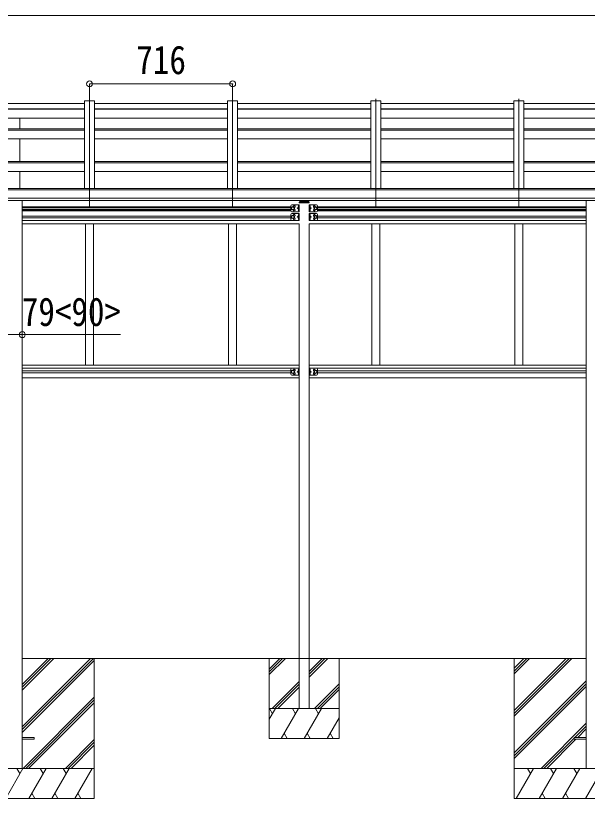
# Model space of a CAD drawing. Units: millimetres at full size, sheet at 1:30; details may follow other scales. Extents: x -8385 to 8479, y -5853 to 5787.
# Drawn here: x 2471 to 5331, y -1141 to 2776 of the extents above; entities that cross this region are included whole.
import ezdxf
from ezdxf.enums import TextEntityAlignment as Align

# ---------------------------------------------------------------- set-up
doc = ezdxf.new("R2010")
doc.units = ezdxf.units.MM
doc.header["$LTSCALE"] = 30
doc.header["$PDMODE"] = 32
doc.header["$PDSIZE"] = 30
for name, color, linetype, lineweight in [('0-0_0', 7, 'Continuous', 9), ('0-1_本体', 4, 'Continuous', 9), ('0-2_部品', 7, 'Continuous', 9), ('0-8_PARTS2', 2, 'Continuous', 9), ('0-A_寸法', 6, 'Continuous', 9)]:
    doc.layers.add(name, color=color, linetype=linetype, lineweight=lineweight)
doc.styles.add('ＭＳ ゴシック', font='')
doc.styles.get('ＭＳ ゴシック').set_extended_font_data('MS Gothic')

msp = doc.modelspace()

# ---------------------------------------------------------------- linework, layer by layer
at = {"layer": '0-0_0'}
for p, q in [((2504.12, -441.04), (5325.12, -441.04)), ((2504.12, -782.77), (2845.85, -441.04)), ((2504.12, -796.91), (2859.99, -441.04)), ((2504.12, -598.92), (2662, -441.04)), ((2504.12, -584.78), (2647.86, -441.04)), ((2504.12, -570.64), (2633.72, -441.04)), ((2504.12, -811.05), (2864.62, -450.56)), ((2864.62, -441.04), (2864.62, -1141.04)), ((3739.62, -441.33), (3739.62, -841.33)), ((3739.62, -493.67), (3791.97, -441.33)), ((3739.62, -507.82), (3806.11, -441.33)), ((3739.62, -521.96), (3820.25, -441.33)), ((3939.62, -505.81), (4004.1, -441.33)), ((3939.62, -519.95), (4018.24, -441.33)), ((3939.62, -534.09), (4032.38, -441.33)), ((4089.62, -841.33), (4089.62, -441.33)), ((4964.62, -441.04), (4964.62, -1141.04)), ((4964.62, -701.77), (5225.35, -441.04)), ((4964.62, -715.91), (5239.49, -441.04)), ((4964.62, -730.05), (5253.63, -441.04)), ((4964.62, -517.92), (5041.5, -441.04)), ((4964.62, -503.78), (5027.36, -441.04)), ((4964.62, -489.64), (5013.22, -441.04)), ((3754.1, -691.33), (3889.62, -555.81)), ((3768.24, -691.33), (3889.62, -569.95)), ((3782.38, -691.33), (3889.62, -584.09)), ((3966.23, -691.33), (4089.62, -567.94)), ((3980.37, -691.33), (4089.62, -582.08)), ((4964.62, -913.9), (5325.12, -553.4)), ((4964.62, -928.04), (5325.12, -567.54)), ((4964.62, -942.19), (5325.12, -581.69)), ((3994.51, -691.33), (4089.62, -596.22)), ((2507.98, -991.04), (2864.62, -634.4)), ((2522.12, -991.04), (2864.62, -648.54)), ((2536.26, -991.04), (2864.62, -662.69)), ((3739.62, -744.44), (3770.29, -691.33)), ((3739.62, -691.33), (4089.62, -691.33)), ((3755.28, -717.31), (3740.28, -691.33)), ((3799.15, -841.33), (3885.76, -691.33)), ((3870.75, -717.31), (3855.75, -691.33)), ((3914.62, -841.33), (4001.23, -691.33)), ((3986.22, -717.31), (3971.22, -691.33)), ((4030.09, -841.33), (4089.62, -738.22)), ((5099.61, -991.04), (5325.12, -765.53)), ((5268.26, -836.53), (5325.12, -779.68)), ((3814.15, -815.35), (3829.15, -841.33)), ((3929.62, -815.35), (3944.62, -841.33)), ((4045.09, -815.35), (4060.09, -841.33)), ((5282.41, -836.53), (5325.12, -793.82)), ((2720.11, -991.04), (2864.62, -846.53)), ((2734.25, -991.04), (2864.62, -860.68)), ((3739.62, -841.33), (4089.62, -841.33)), ((5113.75, -991.04), (5264.62, -840.18)), ((5127.89, -991.04), (5273.41, -845.53)), ((2748.39, -991.04), (2864.62, -874.82)), ((2864.62, -991.04), (2064.62, -991.04)), ((2421.32, -1141.04), (2507.92, -991.04)), ((2492.92, -1017.02), (2477.92, -991.04)), ((2536.79, -1141.04), (2623.39, -991.04)), ((2608.39, -1017.02), (2593.39, -991.04)), ((2652.26, -1141.04), (2738.86, -991.04)), ((2708.86, -991.04), (2723.86, -1017.02)), ((2767.73, -1141.04), (2854.33, -991.04)), ((5764.62, -991.04), (4964.62, -991.04)), ((4974.91, -1141.04), (5061.51, -991.04)), ((5046.51, -1017.02), (5031.51, -991.04)), ((5090.38, -1141.04), (5176.98, -991.04)), ((5161.98, -1017.02), (5146.98, -991.04)), ((5205.85, -1141.04), (5292.45, -991.04)), ((5277.45, -1017.02), (5262.45, -991.04)), ((5321.32, -1141.04), (5407.92, -991.04)), ((2551.79, -1115.06), (2566.79, -1141.04)), ((2667.26, -1115.06), (2682.26, -1141.04)), ((2782.73, -1115.06), (2797.73, -1141.04)), ((5105.38, -1115.06), (5120.38, -1141.04)), ((5220.85, -1115.06), (5235.85, -1141.04)), ((2064.62, -1141.04), (2864.62, -1141.04)), ((4964.62, -1141.04), (5764.62, -1141.04))]:
    msp.add_line(p, q, dxfattribs=at)
at = {"layer": '0-1_本体'}
for p, q in [((2149.62, 2337.5), (2815.62, 2337.5)), ((2815.62, 2350.5), (2815.62, 1911.21)), ((2865.62, 2350.5), (2815.62, 2350.5)), ((2865.62, 2350.5), (2865.62, 1911.21)), ((2865.62, 2337.5), (3531.62, 2337.5)), ((3531.62, 2350.5), (3531.62, 1911.21)), ((3581.62, 2350.5), (3531.62, 2350.5)), ((3581.62, 2350.5), (3581.62, 1911.21)), ((3581.62, 2337.5), (4247.62, 2337.5)), ((4247.62, 2350.5), (4247.62, 1911.21)), ((4297.62, 2350.5), (4247.62, 2350.5)), ((4297.62, 2350.5), (4297.62, 1911.21)), ((4297.62, 2337.5), (4963.62, 2337.5)), ((4963.62, 2350.5), (4963.62, 1911.21)), ((5013.62, 2350.5), (4963.62, 2350.5)), ((5013.62, 2350.5), (5013.62, 1911.21)), ((5013.62, 2337.5), (5679.62, 2337.5)), ((2149.62, 2310.78), (2815.62, 2310.78)), ((2149.62, 2308.2), (2815.62, 2308.2)), ((2865.62, 2310.78), (3531.62, 2310.78)), ((2865.62, 2308.2), (3531.62, 2308.2)), ((3581.62, 2310.78), (4247.62, 2310.78)), ((3581.62, 2308.2), (4247.62, 2308.2)), ((4297.62, 2310.78), (4963.62, 2310.78)), ((4297.62, 2308.2), (4963.62, 2308.2)), ((5013.62, 2310.78), (5679.62, 2310.78)), ((5013.62, 2308.2), (5679.62, 2308.2)), ((2149.62, 2263.47), (2815.62, 2263.47)), ((2492.12, 2209.73), (2492.12, 2263.47)), ((2865.62, 2263.47), (3531.62, 2263.47)), ((3581.62, 2263.47), (4247.62, 2263.47)), ((4297.62, 2263.47), (4963.62, 2263.47)), ((5013.62, 2263.47), (5679.62, 2263.47)), ((2149.62, 2209.73), (2815.62, 2209.73)), ((2149.62, 2204.17), (2815.62, 2204.17)), ((2865.62, 2209.73), (3531.62, 2209.73)), ((2865.62, 2204.17), (3531.62, 2204.17)), ((3581.62, 2209.73), (4247.62, 2209.73)), ((3581.62, 2204.17), (4247.62, 2204.17)), ((4297.62, 2209.73), (4963.62, 2209.73)), ((4297.62, 2204.17), (4963.62, 2204.17)), ((5013.62, 2209.73), (5679.62, 2209.73)), ((5013.62, 2204.17), (5679.62, 2204.17)), ((2149.62, 2160.17), (2815.62, 2160.17)), ((2492.12, 2046.08), (2492.12, 2160.17)), ((2865.62, 2160.17), (3531.62, 2160.17)), ((3581.62, 2160.17), (4247.62, 2160.17)), ((4297.62, 2160.17), (4963.62, 2160.17)), ((5013.62, 2160.17), (5679.62, 2160.17)), ((2149.62, 2046.08), (2815.62, 2046.08)), ((2149.62, 2039.28), (2815.62, 2039.28)), ((2865.62, 2046.08), (3531.62, 2046.08)), ((2865.62, 2039.28), (3531.62, 2039.28)), ((3581.62, 2046.08), (4247.62, 2046.08)), ((3581.62, 2039.28), (4247.62, 2039.28)), ((4297.62, 2046.08), (4963.62, 2046.08)), ((4297.62, 2039.28), (4963.62, 2039.28)), ((5013.62, 2046.08), (5679.62, 2046.08)), ((5013.62, 2039.28), (5679.62, 2039.28)), ((2149.62, 1995.73), (2815.62, 1995.73)), ((2492.12, 1911.21), (2492.12, 1995.73)), ((2865.62, 1995.73), (3531.62, 1995.73)), ((3581.62, 1995.73), (4247.62, 1995.73)), ((4297.62, 1995.73), (4963.62, 1995.73)), ((5013.62, 1995.73), (5679.62, 1995.73)), ((6414.12, 1904.5), (1415.12, 1904.5)), ((6390.62, 1911.21), (1438.62, 1911.21)), ((1415.12, 1863.28), (6414.12, 1863.28)), ((6414.12, 1851.43), (1415.12, 1851.5)), ((2504.12, 1851.34), (2504.12, -991.07)), ((5325.12, 1851.34), (5325.12, -991.07)), ((2504.12, 1820.18), (3847.62, 1820.18)), ((2504.12, 1816.68), (3847.62, 1816.68)), ((2504.12, 1807.68), (3847.62, 1807.68)), ((2504.12, 1804.18), (3847.62, 1804.18)), ((3981.62, 1820.18), (5325.12, 1820.18)), ((3981.62, 1816.68), (5325.12, 1816.68)), ((3981.62, 1807.68), (5325.12, 1807.68)), ((3981.62, 1804.18), (5325.12, 1804.18)), ((3847.62, 1799.18), (2504.12, 1799.18)), ((2504.12, 1773.18), (3847.62, 1773.18)), ((2504.12, 1764.18), (3847.62, 1764.18)), ((5325.12, 1799.18), (3981.62, 1799.18)), ((3981.62, 1773.18), (5325.12, 1773.18)), ((3981.62, 1764.18), (5325.12, 1764.18)), ((2504.12, 1750.68), (3889.62, 1750.68)), ((2504.12, 1734.68), (3889.62, 1734.68)), ((2820.62, 1734.68), (2820.62, 1664.68)), ((2820.62, 1027.68), (2820.62, 1734.68)), ((2860.62, 1734.68), (2860.62, 1664.68)), ((2860.62, 1027.68), (2860.62, 1734.68)), ((3536.62, 1734.68), (3536.62, 1664.68)), ((3536.62, 1734.68), (3536.62, 1027.68)), ((3576.62, 1734.68), (3576.62, 1664.68)), ((3576.62, 1734.68), (3576.62, 1027.68)), ((3889.62, 1734.68), (3889.62, -691.33)), ((3939.62, 1750.68), (5325.12, 1750.68)), ((3939.62, 1734.68), (5325.12, 1734.68)), ((3939.62, 1734.68), (3939.62, -691.33)), ((4252.62, 1734.68), (4252.62, 1664.68)), ((4252.62, 1734.68), (4252.62, 1027.68)), ((4292.62, 1734.68), (4292.62, 1664.68)), ((4292.62, 1734.68), (4292.62, 1027.68)), ((4968.62, 1734.68), (4968.62, 1664.68)), ((4968.62, 1027.68), (4968.62, 1734.68)), ((5008.62, 1734.68), (5008.62, 1664.68)), ((5008.62, 1027.68), (5008.62, 1734.68)), ((2504.12, 1027.68), (3889.62, 1027.68)), ((3939.62, 1027.68), (5325.12, 1027.68)), ((2504.12, 1011.68), (3889.62, 1011.68)), ((2504.12, 998.18), (3847.62, 998.18)), ((2504.12, 989.18), (3847.62, 989.18)), ((3939.62, 1011.68), (5325.12, 1011.68)), ((3981.62, 998.18), (5325.12, 998.18)), ((3981.62, 989.18), (5325.12, 989.18)), ((2504.12, 963.18), (3889.62, 963.18)), ((3939.62, 963.18), (5325.12, 963.18))]:
    msp.add_line(p, q, dxfattribs=at)
at = {"layer": '0-2_部品'}
for p, q in [((3890.62, 1842.7), (3938.62, 1842.7)), ((3892.12, 1842.7), (3892.12, 1848.34)), ((3896.12, 1850.91), (3894.62, 1850.91)), ((3896.12, 1848.4), (3894.62, 1848.4)), ((3894.62, 1848.4), (3894.62, 1842.7)), ((3934.62, 1846.51), (3894.62, 1846.51)), ((3934.62, 1850.91), (3933.12, 1850.91)), ((3934.62, 1848.4), (3933.12, 1848.4)), ((3934.62, 1848.4), (3934.62, 1842.7)), ((3937.12, 1848.34), (3937.12, 1842.7)), ((3847.62, 1824.98), (3847.62, 1799.98)), ((3852.62, 1829.98), (3889.62, 1829.98)), ((3887.12, 1812.48), (3880.12, 1812.48)), ((3886.62, 1825.48), (3885.82, 1825.33)), ((3886.62, 1817.48), (3885.82, 1817.62)), ((3886.62, 1807.48), (3885.82, 1807.33)), ((3886.62, 1817.48), (3887.12, 1817.56)), ((3887.12, 1829.98), (3887.12, 1794.98)), ((3889.12, 1841.2), (3889.12, 1839.7)), ((3889.12, 1839.7), (3940.12, 1839.7)), ((3889.62, 1829.98), (3889.62, 1794.98)), ((3939.62, 1829.98), (3939.62, 1794.98)), ((3976.62, 1829.98), (3939.62, 1829.98)), ((3940.12, 1841.2), (3940.12, 1839.7)), ((3942.12, 1829.98), (3942.12, 1794.98)), ((3942.62, 1817.48), (3942.12, 1817.56)), ((3942.12, 1812.48), (3949.12, 1812.48)), ((3942.62, 1825.48), (3943.42, 1825.33)), ((3942.62, 1817.48), (3943.42, 1817.62)), ((3942.62, 1807.48), (3943.42, 1807.33)), ((3981.62, 1824.98), (3981.62, 1799.98)), ((3847.62, 1781.48), (3847.62, 1756.48)), ((3852.62, 1794.98), (3889.62, 1794.98)), ((3852.62, 1786.48), (3889.62, 1786.48)), ((3887.12, 1768.98), (3880.12, 1768.98)), ((3886.62, 1799.48), (3885.82, 1799.62)), ((3886.62, 1781.98), (3885.82, 1781.83)), ((3886.62, 1773.98), (3885.82, 1774.12)), ((3886.62, 1763.98), (3885.82, 1763.83)), ((3886.62, 1799.48), (3887.12, 1799.56)), ((3886.62, 1773.98), (3887.12, 1774.06)), ((3887.12, 1786.48), (3887.12, 1751.48)), ((3889.62, 1786.48), (3889.62, 1751.48)), ((3976.62, 1794.98), (3939.62, 1794.98)), ((3939.62, 1786.48), (3939.62, 1751.48)), ((3976.62, 1786.48), (3939.62, 1786.48)), ((3942.62, 1799.48), (3942.12, 1799.56)), ((3942.12, 1786.48), (3942.12, 1751.48)), ((3942.62, 1773.98), (3942.12, 1774.06)), ((3942.12, 1768.98), (3949.12, 1768.98)), ((3942.62, 1799.48), (3943.42, 1799.62)), ((3942.62, 1781.98), (3943.42, 1781.83)), ((3942.62, 1773.98), (3943.42, 1774.12)), ((3942.62, 1763.98), (3943.42, 1763.83)), ((3981.62, 1781.48), (3981.62, 1756.48)), ((3852.62, 1751.48), (3889.62, 1751.48)), ((3886.62, 1755.98), (3885.82, 1756.12)), ((3886.62, 1755.98), (3887.12, 1756.06)), ((3976.62, 1751.48), (3939.62, 1751.48)), ((3942.62, 1755.98), (3942.12, 1756.06)), ((3942.62, 1755.98), (3943.42, 1756.12)), ((3847.62, 1006.48), (3847.62, 981.48)), ((3852.62, 1011.48), (3889.62, 1011.48)), ((3887.12, 993.98), (3880.12, 993.98)), ((3886.62, 1006.98), (3885.82, 1006.83)), ((3886.62, 998.98), (3885.82, 999.12)), ((3886.62, 988.98), (3885.82, 988.83)), ((3886.62, 980.98), (3885.82, 981.12)), ((3886.62, 998.98), (3887.12, 999.06)), ((3886.62, 980.98), (3887.12, 981.06)), ((3887.12, 1011.48), (3887.12, 976.48)), ((3889.62, 1011.48), (3889.62, 976.48)), ((3939.62, 1011.48), (3939.62, 976.48)), ((3976.62, 1011.48), (3939.62, 1011.48)), ((3942.12, 1011.48), (3942.12, 976.48)), ((3942.62, 998.98), (3942.12, 999.06)), ((3942.12, 993.98), (3949.12, 993.98)), ((3942.62, 980.98), (3942.12, 981.06)), ((3942.62, 1006.98), (3943.42, 1006.83)), ((3942.62, 998.98), (3943.42, 999.12)), ((3942.62, 988.98), (3943.42, 988.83)), ((3942.62, 980.98), (3943.42, 981.12)), ((3981.62, 1006.48), (3981.62, 981.48)), ((3852.62, 976.48), (3889.62, 976.48)), ((3976.62, 976.48), (3939.62, 976.48))]:
    msp.add_line(p, q, dxfattribs=at)
at = {"layer": '0-2_部品', "color": 4}
for p, q in [((2504.12, -836.53), (2564.62, -836.53)), ((2504.12, -845.53), (2564.62, -845.53)), ((2564.62, -836.53), (2564.62, -845.53)), ((5264.62, -836.53), (5325.12, -836.53)), ((5264.62, -836.53), (5264.62, -845.53)), ((5264.62, -845.53), (5325.12, -845.53))]:
    msp.add_line(p, q, dxfattribs=at)
at = {"layer": '0-2_部品'}
for points in [[(3857.62, 1804.97), (3864.12, 1808.72), (3864.12, 1816.23), (3857.62, 1819.98), (3851.12, 1816.23), (3851.12, 1808.72)], [(3971.62, 1804.97), (3965.12, 1808.72), (3965.12, 1816.23), (3971.62, 1819.98), (3978.12, 1816.23), (3978.12, 1808.72)], [(3857.62, 1761.47), (3864.12, 1765.22), (3864.12, 1772.73), (3857.62, 1776.48), (3851.12, 1772.73), (3851.12, 1765.22)], [(3971.62, 1761.47), (3965.12, 1765.22), (3965.12, 1772.73), (3971.62, 1776.48), (3978.12, 1772.73), (3978.12, 1765.22)], [(3857.62, 986.47), (3864.12, 990.22), (3864.12, 997.73), (3857.62, 1001.48), (3851.12, 997.73), (3851.12, 990.22)], [(3971.62, 986.47), (3965.12, 990.22), (3965.12, 997.73), (3971.62, 1001.48), (3978.12, 997.73), (3978.12, 990.22)]]:
    msp.add_lwpolyline(points, close=True, dxfattribs=at)
for points in [[(3887.12, 1817.48), (3880.12, 1812.48), (3887.12, 1807.48)], [(3887.5, 1821.48), (3886.87, 1822.66), (3884.64, 1823.78)], [(3887.5, 1821.48), (3886.87, 1820.29), (3884.64, 1819.18)], [(3887.5, 1803.48), (3886.87, 1804.66), (3884.64, 1805.78)], [(3887.5, 1803.48), (3886.87, 1802.29), (3884.64, 1801.18)], [(3886.62, 1817.48), (3886.62, 1825.48), (3887.12, 1825.39), (3887.12, 1817.56)], [(3886.62, 1799.48), (3886.62, 1807.48), (3887.12, 1807.39), (3887.12, 1799.56)], [(3941.73, 1821.48), (3942.37, 1822.66), (3944.6, 1823.78)], [(3941.73, 1821.48), (3942.37, 1820.29), (3944.6, 1819.18)], [(3941.73, 1803.48), (3942.37, 1804.66), (3944.6, 1805.78)], [(3941.73, 1803.48), (3942.37, 1802.29), (3944.6, 1801.18)], [(3942.62, 1817.48), (3942.62, 1825.48), (3942.12, 1825.39), (3942.12, 1817.56)], [(3942.12, 1817.48), (3949.12, 1812.48), (3942.12, 1807.48)], [(3942.62, 1799.48), (3942.62, 1807.48), (3942.12, 1807.39), (3942.12, 1799.56)], [(3887.12, 1773.98), (3880.12, 1768.98), (3887.12, 1763.98)], [(3887.5, 1777.98), (3886.87, 1779.16), (3884.64, 1780.28)], [(3887.5, 1777.98), (3886.87, 1776.79), (3884.64, 1775.68)], [(3886.62, 1773.98), (3886.62, 1781.98), (3887.12, 1781.89), (3887.12, 1774.06)], [(3886.62, 1755.98), (3886.62, 1763.98), (3887.12, 1763.89), (3887.12, 1756.06)], [(3941.73, 1777.98), (3942.37, 1779.16), (3944.6, 1780.28)], [(3941.73, 1777.98), (3942.37, 1776.79), (3944.6, 1775.68)], [(3942.62, 1773.98), (3942.62, 1781.98), (3942.12, 1781.89), (3942.12, 1774.06)], [(3942.12, 1773.98), (3949.12, 1768.98), (3942.12, 1763.98)], [(3942.62, 1755.98), (3942.62, 1763.98), (3942.12, 1763.89), (3942.12, 1756.06)], [(3887.5, 1759.98), (3886.87, 1761.16), (3884.64, 1762.28)], [(3887.5, 1759.98), (3886.87, 1758.79), (3884.64, 1757.68)], [(3941.73, 1759.98), (3942.37, 1761.16), (3944.6, 1762.28)], [(3941.73, 1759.98), (3942.37, 1758.79), (3944.6, 1757.68)], [(3887.12, 998.98), (3880.12, 993.98), (3887.12, 988.98)], [(3887.5, 1002.98), (3886.87, 1004.16), (3884.64, 1005.28)], [(3887.5, 1002.98), (3886.87, 1001.79), (3884.64, 1000.68)], [(3887.5, 984.98), (3886.87, 986.16), (3884.64, 987.28)], [(3887.5, 984.98), (3886.87, 983.79), (3884.64, 982.68)], [(3886.62, 998.98), (3886.62, 1006.98), (3887.12, 1006.89), (3887.12, 999.06)], [(3886.62, 980.98), (3886.62, 988.98), (3887.12, 988.89), (3887.12, 981.06)], [(3941.73, 1002.98), (3942.37, 1004.16), (3944.6, 1005.28)], [(3941.73, 1002.98), (3942.37, 1001.79), (3944.6, 1000.68)], [(3941.73, 984.98), (3942.37, 986.16), (3944.6, 987.28)], [(3941.73, 984.98), (3942.37, 983.79), (3944.6, 982.68)], [(3942.62, 998.98), (3942.62, 1006.98), (3942.12, 1006.89), (3942.12, 999.06)], [(3942.12, 998.98), (3949.12, 993.98), (3942.12, 988.98)], [(3942.62, 980.98), (3942.62, 988.98), (3942.12, 988.89), (3942.12, 981.06)]]:
    msp.add_lwpolyline(points, dxfattribs=at)
for centre, radius in [((3857.62, 1812.48), 8.5), ((3857.62, 1812.48), 7.5), ((3857.62, 1812.48), 6.5), ((3971.62, 1812.48), 8.5), ((3971.62, 1812.48), 7.5), ((3971.62, 1812.48), 6.5), ((3857.62, 1768.98), 8.5), ((3857.62, 1768.98), 7.5), ((3857.62, 1768.98), 6.5), ((3971.62, 1768.98), 8.5), ((3971.62, 1768.98), 7.5), ((3971.62, 1768.98), 6.5), ((3857.62, 993.98), 8.5), ((3857.62, 993.98), 7.5), ((3857.62, 993.98), 6.5), ((3971.62, 993.98), 8.5), ((3971.62, 993.98), 7.5), ((3971.62, 993.98), 6.5)]:
    msp.add_circle(centre, radius, dxfattribs=at)
for centre, radius, start, end in [((3890.62, 1841.2), 1.5, 90, 180), ((3938.62, 1841.2), 1.5, 0, 90), ((3852.62, 1824.98), 5, 90, 180), ((3864.62, 1820.98), 4.25, 274.76077, 186.29431), ((3864.62, 1803.98), 4.25, 173.70569, 85.23923), ((3890.72, 1821.48), 6.5, 147.94412, 212.05588), ((3890.72, 1803.48), 6.5, 147.94412, 212.05588), ((3885.97, 1824.45), 0.9, 100, 147.94412), ((3885.97, 1818.5), 0.9, 212.05588, 260), ((3885.97, 1806.45), 0.9, 100, 147.94412), ((3943.26, 1824.45), 0.9, 32.05588, 80), ((3943.26, 1818.5), 0.9, 280, 327.94412), ((3943.26, 1806.45), 0.9, 32.05588, 80), ((3938.52, 1821.48), 6.5, 327.94412, 32.05588), ((3938.52, 1803.48), 6.5, 327.94412, 32.05588), ((3964.62, 1820.98), 4.25, 353.70569, 265.23923), ((3964.62, 1803.98), 4.25, 94.76077, 6.29431), ((3976.62, 1824.98), 5, 0, 90), ((3852.62, 1799.98), 5, 180, 270), ((3852.62, 1781.48), 5, 90, 180), ((3864.62, 1777.48), 4.25, 274.76077, 186.29431), ((3864.62, 1760.48), 4.25, 173.70569, 85.23923), ((3890.72, 1777.98), 6.5, 147.94412, 212.05588), ((3890.72, 1759.98), 6.5, 147.94412, 212.05588), ((3885.97, 1800.5), 0.9, 212.05588, 260), ((3885.97, 1780.95), 0.9, 100, 147.94412), ((3885.97, 1775), 0.9, 212.05588, 260), ((3885.97, 1762.95), 0.9, 100, 147.94412), ((3943.26, 1800.5), 0.9, 280, 327.94412), ((3943.26, 1780.95), 0.9, 32.05588, 80), ((3943.26, 1775), 0.9, 280, 327.94412), ((3943.26, 1762.95), 0.9, 32.05588, 80), ((3938.52, 1777.98), 6.5, 327.94412, 32.05588), ((3938.52, 1759.98), 6.5, 327.94412, 32.05588), ((3964.62, 1777.48), 4.25, 353.70569, 265.23923), ((3964.62, 1760.48), 4.25, 94.76077, 6.29431), ((3976.62, 1799.98), 5, 270, 0), ((3976.62, 1781.48), 5, 0, 90), ((3852.62, 1756.48), 5, 180, 270), ((3885.97, 1757), 0.9, 212.05588, 260), ((3943.26, 1757), 0.9, 280, 327.94412), ((3976.62, 1756.48), 5, 270, 0), ((3852.62, 1006.48), 5, 90, 180), ((3852.62, 981.48), 5, 180, 270), ((3864.62, 1002.48), 4.25, 274.76077, 186.29431), ((3864.62, 985.48), 4.25, 173.70569, 85.23923), ((3890.72, 1002.98), 6.5, 147.94412, 212.05588), ((3890.72, 984.98), 6.5, 147.94412, 212.05588), ((3885.97, 1005.95), 0.9, 100, 147.94412), ((3885.97, 1000), 0.9, 212.05588, 260), ((3885.97, 987.95), 0.9, 100, 147.94412), ((3885.97, 982), 0.9, 212.05588, 260), ((3943.26, 1005.95), 0.9, 32.05588, 80), ((3943.26, 1000), 0.9, 280, 327.94412), ((3943.26, 987.95), 0.9, 32.05588, 80), ((3943.26, 982), 0.9, 280, 327.94412), ((3938.52, 1002.98), 6.5, 327.94412, 32.05588), ((3938.52, 984.98), 6.5, 327.94412, 32.05588), ((3964.62, 1002.48), 4.25, 353.70569, 265.23923), ((3964.62, 985.48), 4.25, 94.76077, 6.29431), ((3976.62, 1006.48), 5, 0, 90), ((3976.62, 981.48), 5, 270, 0)]:
    msp.add_arc(centre, radius, start, end, dxfattribs=at)
for centre, start_param, end_param in [((3894.62, 1848.34), 6.2831853, 7.8539816), ((3934.62, 1848.34), 4.712389, 6.2831853)]:
    msp.add_ellipse(centre, major_axis=(0, 2.57), ratio=0.97237, start_param=start_param, end_param=end_param, dxfattribs=at)
at = {"layer": '0-8_PARTS2'}
for p, q in [((2840.62, 1816.49), (2840.62, 2360.34)), ((3556.62, 1816.49), (3556.62, 2360.34)), ((4272.62, 1816.49), (4272.62, 2360.34)), ((4988.62, 1816.49), (4988.62, 2360.34))]:
    msp.add_line(p, q, dxfattribs=at)
at = {"layer": '0-A_寸法'}
for p, q in [((1388.63, 2776.5), (6440.61, 2776.5)), ((2840.62, 2435.06), (2840.62, 2317.46)), ((2840.62, 2435.06), (3556.62, 2435.06)), ((3556.62, 2435.06), (3556.62, 2317.46))]:
    msp.add_line(p, q, dxfattribs=at)
msp.add_lwpolyline([(2425.12, 1180.22), (2504.12, 1180.22), (2995.3, 1180.22)], dxfattribs=at)
for p in [(2840.62, 2435.06), (3556.62, 2435.06), (2504.12, 1180.22)]:
    msp.add_point(p, dxfattribs=at)

# ---------------------------------------------------------------- texts
at = {"layer": '0-A_寸法', "color": 7, "style": 'ＭＳ ゴシック', "width": 0.85}
for s, p in [('716', (3074.87, 2441.06)), ('79<90>', (2502.21, 1180.22))]:
    msp.add_text(s, height=143, dxfattribs=at).set_placement(p, align=Align.BOTTOM_LEFT)

doc.saveas('drawing.dxf')
